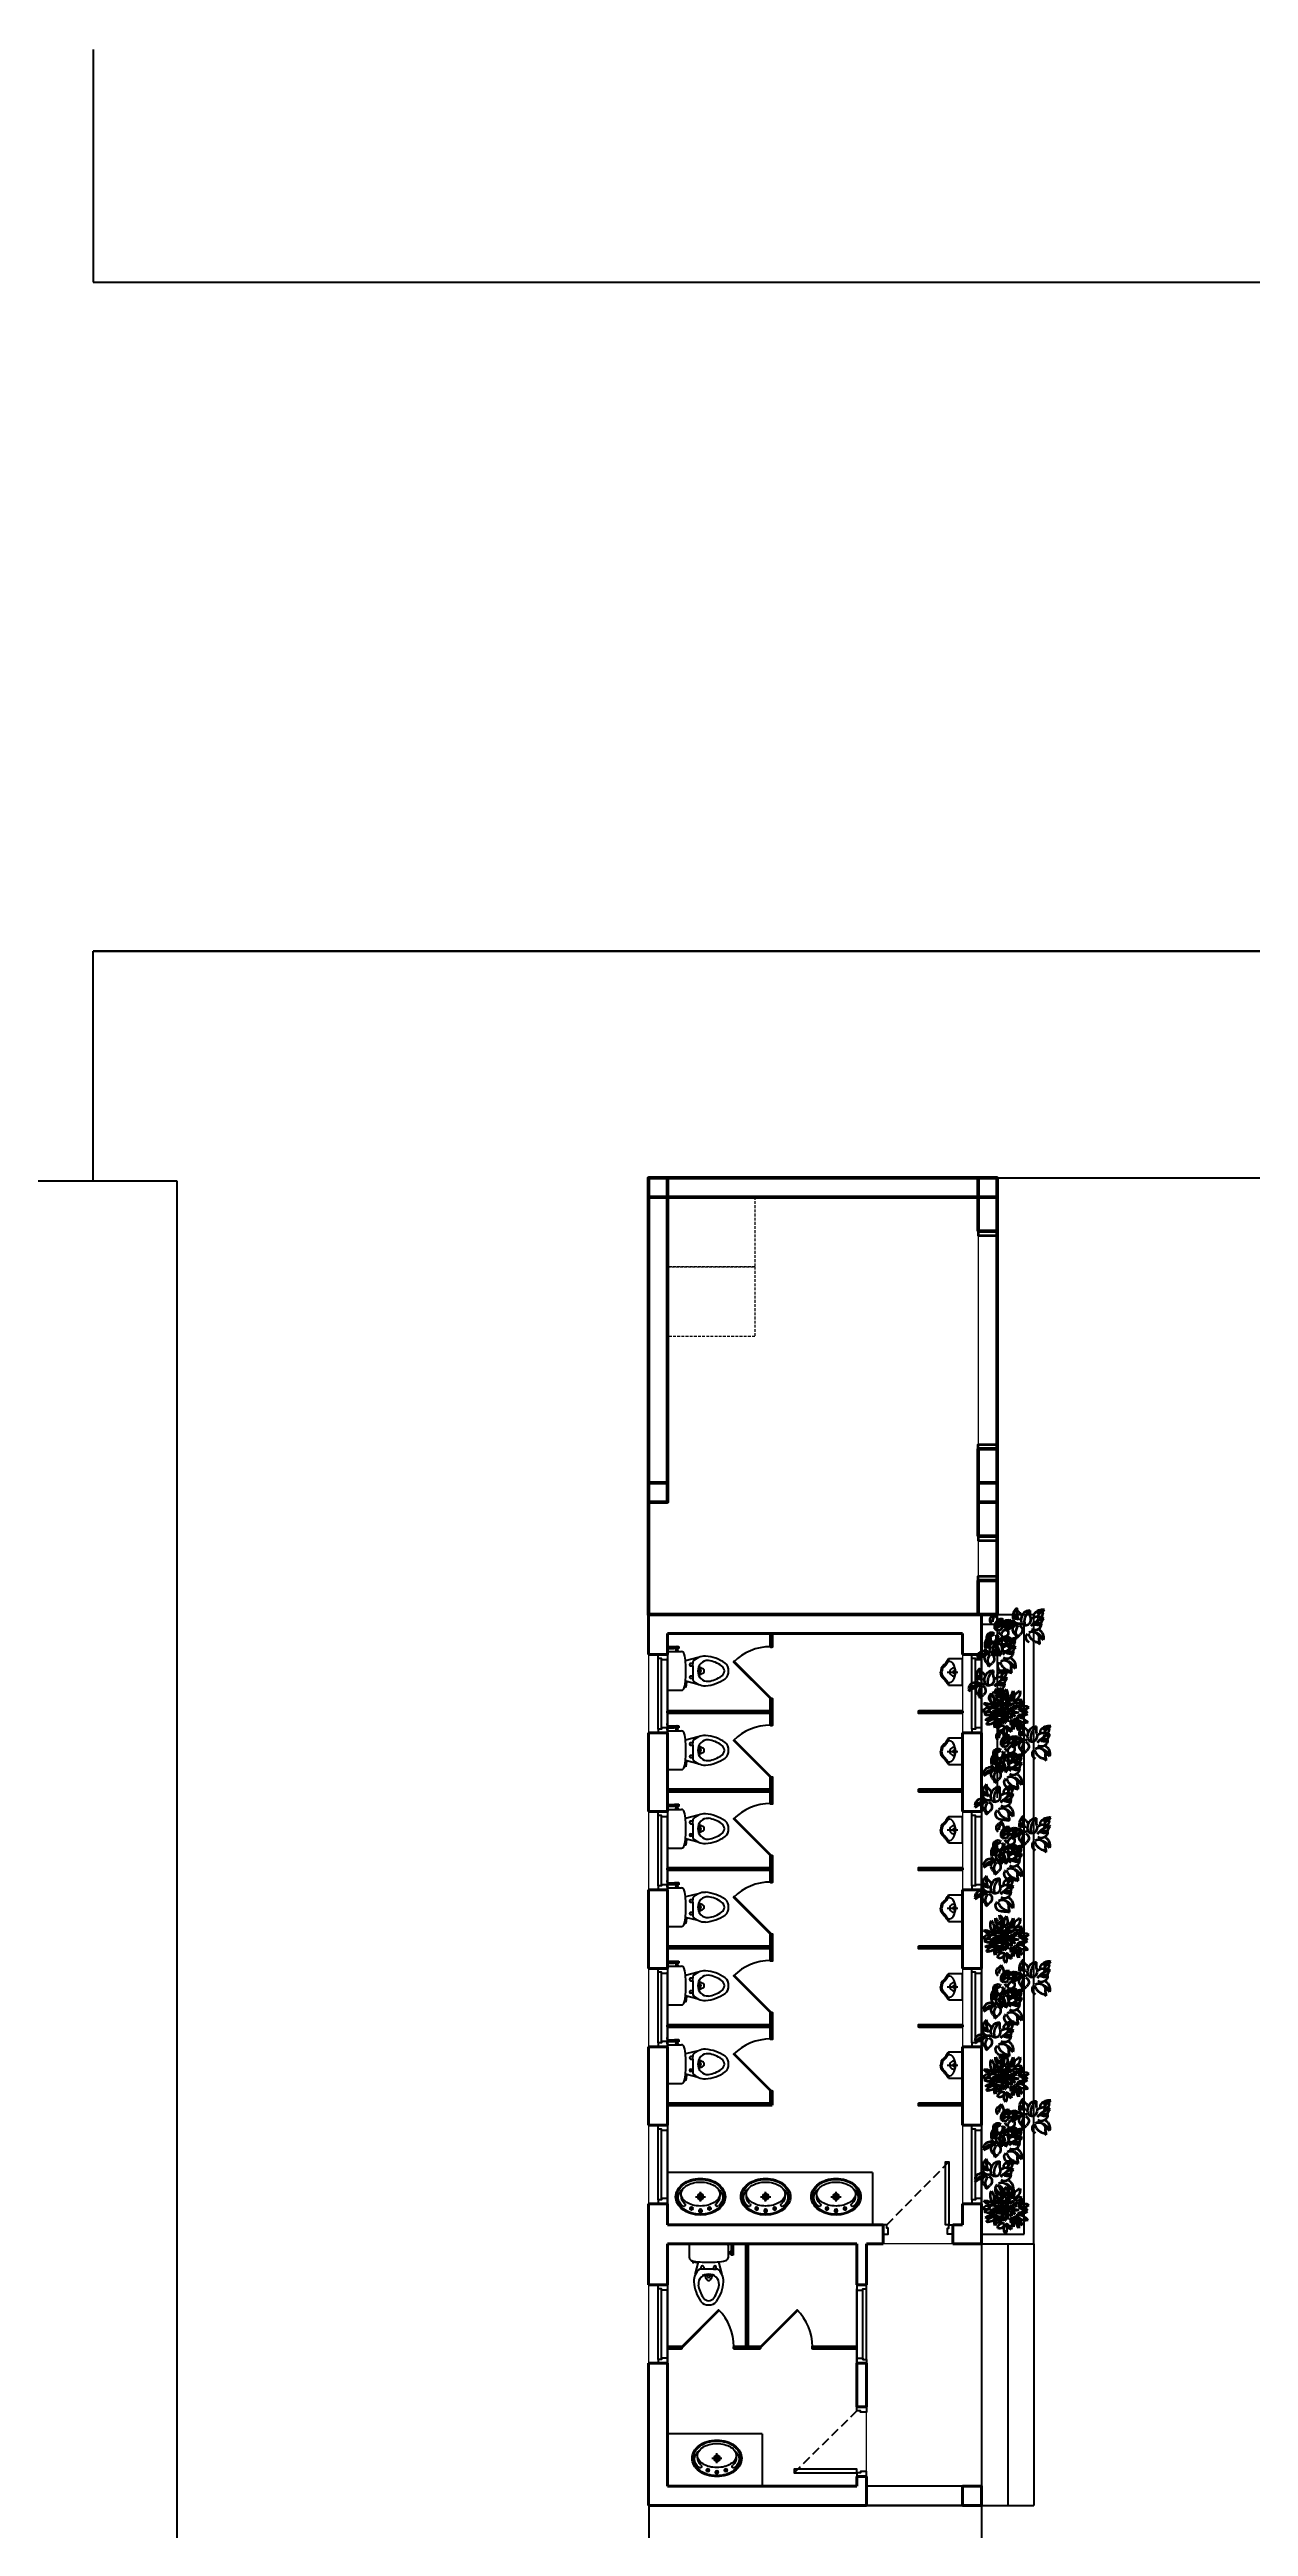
# Model space of a CAD drawing. Extents: x -399171 to -208330, y 1233220 to 1338350.
# Drawn here: x -378673 to -364926, y 1309937 to 1338350 of the extents above; entities that cross this region are included whole.
import ezdxf

# ---------------------------------------------------------------- set-up
doc = ezdxf.new("R2010")
doc.units = 0
for name, pattern in [('CENTER', [50.8, 31.75, -6.35, 6.35, -6.35]), ('CONTINOUS', [0]), ('DASHED', [19.05, 12.7, -6.35]), ('HIDDEN', [9.525, 6.35, -3.175])]:
    doc.linetypes.add(name, pattern=pattern)
for name, color, linetype, lineweight in [('22-Cat 2', 22, 'Continuous', 35), ('4- Cat 1', 4, 'Continuous', 40), ('8', 8, 'Continuous', 13), ('KT-Net cat be tong', 3, 'Continuous', 50), ('KT-Net cat qua nhom', 130, 'Continuous', 35), ('KT-Net cat tuong gach', 2, 'Continuous', 50), ('KT-Net manh 01', 8, 'Continuous', 13), ('KT-NetThay', 7, 'Continuous', 25)]:
    doc.layers.add(name, color=color, linetype=linetype, lineweight=lineweight)
for name, color, linetype in [('251-NOITHAT', 251, 'Continuous'), ('4', 4, 'Continuous'), ('9', 9, 'Continuous'), ('CUA', 8, 'Continuous'), ('NOITHAT', 13, 'Continuous'), ('Road - Đường', 4, 'Continuous')]:
    doc.layers.add(name, color=color, linetype=linetype)
doc.styles.add('T1', font='Vnsimli.shx', dxfattribs={"width": 0.8})

# ---------------------------------------------------------------- blocks, each defined once
blk = doc.blocks.new('A$C29B911C9')
at = {"layer": 'NOITHAT', "linetype": 'CENTER'}
for p, q in [((156, 345), (208, 345)), ((182, 369), (182, 319)), ((259, 370), (311, 370)), ((285, 394), (285, 344)), ((362, 345), (414, 345)), ((388, 369), (388, 319)), ((226, 210), (343, 210)), ((285, 264), (285, 152))]:
    blk.add_line(p, q, dxfattribs=at)
at = {"layer": 'NOITHAT'}
for points in [[(0, 210, 0.128734), (20, 133, 0.10631), (83, 62, 0.084902), (172, 17, 0.074193), (285, 0, 0.074193), (398, 17, 0.084902), (487, 62, 0.10631), (550, 133, 0.128734), (570, 210, 0.128734), (550, 287, 0.10631), (487, 358, 0.084902), (398, 403, 0.074193), (285, 420, 0.074193), (172, 403, 0.084902), (83, 358, 0.10631), (20, 287, 0.128734)], [(14, 210, 0.128734), (33, 137, 0.10631), (94, 69, 0.084902), (178, 26, 0.074193), (285, 11, 0.074193), (392, 26, 0.084902), (476, 69, 0.10631), (537, 137, 0.128734), (556, 210, 0.128734), (537, 283, 0.10631), (476, 351, 0.084902), (392, 394, 0.074193), (285, 410, 0.074193), (178, 394, 0.084902), (94, 351, 0.10631), (33, 283, 0.128734)], [(63, 178, 0.148706), (77, 130, 0.107099), (128, 81, 0.07588), (196, 52, 0.062731), (285, 41, 0.062731), (374, 52, 0.07588), (442, 81, 0.107099), (493, 130, 0.148706), (508, 178, 0.148706), (493, 227, 0.107099), (442, 275, 0.07588), (374, 305, 0.062731), (285, 316, 0.062731), (196, 305, 0.07588), (128, 275, 0.107099), (77, 227, 0.148706)]]:
    blk.add_lwpolyline(points, format="xyb", close=True, dxfattribs=at)
for centre, radius in [((182, 345), 17.5), ((285, 370), 17.5), ((388, 345), 17.5), ((285, 210), 35), ((285, 210), 22.5)]:
    blk.add_circle(centre, radius, dxfattribs=at)
for centre, radius, start, end in [((145, 220), 115, 124.3843, 235.9122), ((179, 204), 115, 132.2084, 183.6092), ((93, 304), 17.5, 301.6026, 135.863), ((477, 304), 17.5, 44.137, 238.3974), ((391, 204), 115, 356.3908, 47.7916), ((425, 220), 115, 304.0878, 55.6157)]:
    blk.add_arc(centre, radius, start, end, dxfattribs=at)
blk = doc.blocks.new('A$C476C0C4F')
at = {"color": 116}
for p, q in [((1034, 851), (1038, 854)), ((531, 712), (535, 716)), ((75, 265), (79, 269))]:
    blk.add_line(p, q, dxfattribs=at)
for centre, radius, start, end in [((1297, 1099), 109, 123.1109, 210.1778), ((1393, 1052), 167, 113.2428, 181.2667), ((1296, 1067), 137, 92.1359, 115.483), ((3474, -111), 2519, 148.4912, 151.9904), ((1306, 1256), 54.8, 254.2961, 292.5832), ((80, 841), 47.3, 279.1894, 343.8389), ((112, 847), 57.5, 244.9937, 309.2476), ((190, 912), 156, 228.7495, 275.4624), ((195, 788), 80.1, 39.6121, 149.5426), ((214, 720), 105, 85.4415, 128.7047), ((304, 656), 137, 77.5503, 155.3167), ((272, 717), 95.5, 22.2579, 49.9864), ((462, 845), 70.2, 111.8201, 223.2534), ((582, 740), 170, 114.307, 161.0067), ((475, 852), 84.2, 236.5557, 355.106), ((604, 879), 173, 169.953, 196.0567), ((480, 779), 138, 80.224, 108.2719), ((550, 843), 105, 135.044, 180.8195), ((600, 751), 197, 67.0767, 136.9737), ((500, 541), 347, 63.6086, 97.3267), ((463, 809), 76.3, 31.6066, 94.9592), ((512, 983), 123, 249.6656, 294.7946), ((510, 1175), 260, 268.3964, 284.1566), ((650, 647), 171, 68.8628, 146.6292), ((507, 988), 93.1, 272.7293, 315.4413), ((617, 926), 118, 217.3971, 260.5541), ((668, 603), 209, 60.3668, 128.3907), ((2292, 559), 1756, 168.0599, 170.6474), ((642, 735), 136, 70.2349, 127.9476), ((476, 833), 139, 15.5545, 52.8036), ((486, 863), 151, 358.8965, 34.0287), ((601, 850), 112, 346.1879, 47.613), ((794, 961), 109, 123.1109, 210.1778), ((610, 711), 171, 39.2598, 62.6069), ((621, 728), 119, 13.5705, 41.2989), ((890, 913), 167, 113.2428, 181.2667), ((800, 884), 70.2, 80.6174, 192.0507), ((793, 928), 137, 92.1359, 115.483), ((815, 884), 84.2, 205.353, 323.9034), ((848, 733), 170, 83.1043, 129.804), ((806, 844), 68.6, 201.42, 239.7071), ((2971, -249), 2519, 148.4912, 151.9904), ((803, 1118), 54.8, 254.2961, 292.5832), ((781, 819), 138, 49.0213, 77.0693), ((913, 983), 93.1, 241.5266, 284.2387), ((1012, 1142), 260, 237.1937, 252.9539), ((2218, -308), 1756, 136.8572, 139.4447), ((1103, 889), 197, 67.0767, 136.9737), ((1004, 679), 347, 63.6086, 97.3267), ((966, 948), 76.3, 31.6066, 94.9592), ((1176, 686), 217, 72.7447, 144.3759), ((1213, 813), 213, 161.7567, 179.9488), ((1046, 499), 317, 78.3883, 98.4424), ((1153, 785), 171, 68.8628, 146.6292), ((1120, 1064), 118, 217.3971, 260.5541), ((980, 971), 139, 15.5545, 52.8036), ((1243, 700), 145, 134.9787, 187.8484), ((1142, 941), 135, 256.3185, 306.1368), ((990, 1001), 151, 358.8965, 34.0287), ((1417, 558), 291, 124.2866, 172.5934), ((1104, 988), 112, 346.1879, 47.613), ((1215, 741), 102, 268.1982, 31.1655), ((1125, 866), 119, 13.5705, 41.2989), ((1082, 909), 160, 331.126, 354.5492), ((1304, 1022), 70.2, 80.6174, 192.0507), ((1319, 1022), 84.2, 205.353, 323.9034), ((1352, 871), 170, 83.1043, 129.804), ((1284, 957), 138, 49.0213, 77.0693), ((1444, 778), 105, 149.1937, 267.7441), ((1310, 638), 213, 26.945, 73.6447), ((1434, 793), 87.7, 24.4581, 135.8914), ((1417, 1122), 93.1, 241.5266, 284.2387), ((1516, 1280), 260, 237.1937, 252.9539), ((2721, -170), 1756, 136.8572, 139.4447), ((1353, 768), 172, 352.862, 20.9099), ((144, 304), 197, 67.0767, 136.9737), ((44, 94), 347, 63.6086, 97.3267), ((7, 363), 76.3, 31.6066, 94.9592), ((161, 479), 118, 217.3971, 260.5541), ((20, 386), 139, 15.5545, 52.8036), ((30, 416), 151, 358.8965, 34.0287), ((347, 685), 170, 170.4442, 188.6363), ((334, 581), 174, 81.4322, 153.0633), ((254, 417), 254, 87.0757, 107.1299), ((259, 594), 64.1, 89.3582, 199.2887), ((167, 552), 37.9, 328.9355, 33.585), ((181, 655), 124, 278.4956, 325.2085), ((180, 574), 46, 294.7398, 358.9937), ((231, 640), 111, 68.7322, 105.8517), ((394, 630), 180, 146.3756, 167.6317), ((145, 403), 112, 346.1879, 47.613), ((197, 619), 152, 56.5467, 79.0472), ((310, 571), 84, 135.1876, 178.4508), ((338, 514), 109, 123.1109, 210.1778), ((343, 677), 107, 147.6011, 183.7842), ((434, 466), 167, 113.2428, 181.2667), ((276, 778), 108, 265.0059, 314.8242), ((344, 437), 70.2, 80.6174, 192.0507), ((337, 482), 137, 92.1359, 115.483), ((448, 650), 169, 142.3458, 173.2214), ((359, 437), 84.2, 205.353, 323.9034), ((392, 286), 170, 83.1043, 129.804), ((2515, -696), 2519, 148.4912, 151.9904), ((435, 610), 142, 169.0246, 198.4867), ((411, 621), 116, 152.6454, 172.4533), ((515, 474), 233, 112.3812, 157.1983), ((356, 484), 98.4, 79.7539, 124.7443), ((347, 671), 54.8, 254.2961, 292.5832), ((233, 746), 128, 339.8134, 3.2366), ((325, 372), 138, 49.0213, 77.0693), ((394, 650), 72.5, 254.099, 17.0662), ((366, 661), 69, 22.2582, 73.5987), ((457, 537), 93.1, 241.5266, 284.2387), ((556, 695), 260, 237.1937, 252.9539), ((1762, -755), 1756, 136.8572, 139.4447), ((226, 218), 511, 62.4088, 66.4989), ((608, 665), 171, 156.2701, 159.8081), ((608, 665), 171, 201.2014, 234.0365), ((527, 641), 119, 100.9778, 128.7062), ((622, 621), 151, 150.2335, 213.3069), ((638, 475), 157, 120.5308, 190.4279), ((726, 311), 278, 118.301, 150.7809), ((536, 415), 61, 85.0608, 148.4133), ((532, 436), 94.9, 77.4598, 118.3177), ((708, 684), 217, 160.152, 231.7832), ((599, 735), 126, 211.6708, 260.9613), ((673, 548), 217, 72.7447, 144.3759), ((709, 675), 213, 161.7567, 179.9488), ((543, 361), 317, 78.3883, 98.4424), ((-157, -245), 1097, 48.2577, 53.4566), ((482, 600), 160, 58.5333, 81.9565), ((475, 357), 202, 63.5639, 81.8696), ((584, 726), 213, 249.164, 267.3561), ((535, 570), 94.5, 270.8513, 314.0083), ((576, 523), 89.2, 71.2809, 101.0672), ((452, 662), 135, 343.7258, 33.5441), ((890, 546), 317, 165.7955, 185.8497), ((1079, -2349), 3148, 95.6152, 99.1143), ((689, 646), 101, 188.8201, 254.9253), ((659, 835), 157, 244.4839, 314.381), ((740, 562), 145, 134.9787, 187.8484), ((773, 556), 178, 184.4197, 213.8818), ((674, 427), 127, 98.5462, 127.2105), ((639, 803), 135, 256.3185, 306.1368), ((746, 999), 278, 241.0159, 274.734), ((914, 420), 291, 124.2866, 172.5934), ((720, 378), 123, 95.149, 140.1394), ((730, 545), 67.8, 129.2299, 177.2136), ((626, 637), 72.5, 327.2015, 35.7996), ((576, 551), 127, 335.5871, 25.8616), ((617, 549), 119, 336.4585, 39.997), ((712, 603), 102, 268.1982, 31.1655), ((767, 783), 61, 209.0139, 272.3665), ((579, 771), 160, 331.126, 354.5492), ((932, 620), 157, 213.236, 283.1331), ((941, 639), 105, 149.1937, 267.7441), ((1091, 716), 278, 209.7679, 243.486), ((807, 500), 213, 26.945, 73.6447), ((931, 655), 87.7, 24.4581, 135.8914), ((680, -1646), 2195, 80.6979, 83.2854), ((997, 520), 61, 177.7659, 241.1185), ((1142, 614), 157, 120.5308, 190.4279), ((1230, 449), 278, 118.301, 150.7809), ((1039, 553), 61, 85.0608, 148.4133), ((1036, 574), 94.9, 77.4598, 118.3177), ((1112, 607), 116, 185.3673, 228.0793), ((979, 495), 202, 63.5639, 81.8696), ((1346, 614), 325, 181.0344, 196.7946), ((1038, 708), 94.5, 270.8513, 314.0083), ((1079, 661), 89.2, 71.2809, 101.0672), ((1276, 694), 178, 184.4197, 213.8818), ((1178, 565), 127, 98.5462, 127.2105), ((1223, 516), 123, 95.149, 140.1394), ((1079, 689), 127, 335.5871, 25.8616), ((1121, 687), 119, 336.4585, 39.997), ((1435, 758), 157, 213.236, 283.1331), ((1595, 854), 278, 209.7679, 243.486), ((1500, 659), 61, 177.7659, 241.1185), ((1183, -1508), 2195, 80.6979, 83.2854), ((1616, 745), 116, 185.3673, 228.0793), ((1849, 753), 325, 181.0344, 196.7946), ((182, 28), 157, 120.5308, 190.4279), ((270, -136), 278, 118.301, 150.7809), ((80, -32), 61, 85.0608, 148.4133), ((76, -11), 94.9, 77.4598, 118.3177), ((217, 101), 217, 72.7447, 144.3759), ((253, 228), 213, 161.7567, 179.9488), ((87, -86), 317, 78.3883, 98.4424), ((19, -90), 202, 63.5639, 81.8696), ((194, 200), 171, 68.8628, 146.6292), ((79, 123), 94.5, 270.8513, 314.0083), ((120, 76), 89.2, 71.2809, 101.0672), ((284, 115), 145, 134.9787, 187.8484), ((317, 109), 178, 184.4197, 213.8818), ((218, -20), 127, 98.5462, 127.2105), ((183, 356), 135, 256.3185, 306.1368), ((458, -27), 291, 124.2866, 172.5934), ((264, -69), 123, 95.149, 140.1394), ((120, 104), 127, 335.5871, 25.8616), ((161, 102), 119, 336.4585, 39.997), ((256, 156), 102, 268.1982, 31.1655), ((165, 281), 119, 13.5705, 41.2989), ((123, 324), 160, 331.126, 354.5492), ((476, 173), 157, 213.236, 283.1331), ((485, 193), 105, 149.1937, 267.7441), ((635, 269), 278, 209.7679, 243.486), ((351, 53), 213, 26.945, 73.6447), ((475, 208), 87.7, 24.4581, 135.8914), ((224, -2093), 2195, 80.6979, 83.2854), ((541, 74), 61, 177.7659, 241.1185), ((656, 160), 116, 185.3673, 228.0793)]:
    blk.add_arc(centre, radius, start, end, dxfattribs=at)
at = {"color": 116, "style": 'T1'}
for s, p in [('10 - 8 - 1998', (421, 795)), ('KTS.Vo nguyen Loc', (421, 795)), ('10 - 8 - 1998', (1253, 798)), ('KTS.Vo nguyen Loc', (1253, 798)), ('10 - 8 - 1998', (1370, 842)), ('KTS.Vo nguyen Loc', (1370, 842)), ('10 - 8 - 1998', (426, 689)), ('KTS.Vo nguyen Loc', (426, 689)), ('10 - 8 - 1998', (750, 660)), ('KTS.Vo nguyen Loc', (750, 660)), ('10 - 8 - 1998', (867, 704)), ('KTS.Vo nguyen Loc', (867, 704)), ('10 - 8 - 1998', (294, 213)), ('KTS.Vo nguyen Loc', (294, 213)), ('10 - 8 - 1998', (411, 257)), ('KTS.Vo nguyen Loc', (411, 257))]:
    blk.add_text(s, height=0.0525, rotation=90, dxfattribs=at).set_placement(p)
blk = doc.blocks.new('A$C53766280')
at = {"color": 116}
for centre, radius, start, end in [((282, 1159), 367, 219.74877, 267.87017), ((-14, 558), 367, 39.74877, 87.87017), ((143, 825), 236, 42.14373, 101.66666), ((271, 1215), 236, 222.14373, 281.66666), ((313, 873), 347, 49.85059, 114.67195), ((392, 1454), 347, 229.85059, 294.67195), ((516, 1076), 329, 201.30152, 248.66), ((90, 650), 329, 21.30152, 68.66), ((296, 757), 309, 32.81844, 88.33426), ((564, 1233), 309, 212.81844, 268.33426), ((399, 775), 111, 47.38731, 115.74759), ((425, 956), 111, 227.38731, 295.74759), ((426, 374), 529, 46.93945, 85.85826), ((826, 1289), 529, 226.93945, 265.85826), ((572, 811), 100, 190.523, 270.86046), ((475, 692), 100, 10.523, 90.86046), ((947, 1397), 463, 176.00956, 234.57675), ((183, 1079), 463, 356.00956, 49.18601), ((779, 1083), 266, 172.87776, 216.45617), ((305, 952), 266, 354.4977, 38.07611), ((859, 1285), 222, 120.40857, 200.43118), ((791, 950), 141, 158.21186, 216.96735), ((539, 1398), 222, 300.40857, 20.43118), ((548, 918), 141, 338.21186, 36.96735), ((687, 889), 154, 47.10765, 93.27006), ((783, 1156), 154, 227.10765, 273.27006), ((799, 856), 98.6, 102.16355, 198.37984), ((685, 921), 98.6, 282.16355, 18.37984), ((845, 1122), 113, 161.8817, 249.73011), ((698, 1051), 113, 341.8817, 69.73011), ((936, 1263), 181, 124.60082, 217.46579), ((689, 1302), 181, 304.60082, 37.46579), ((1093, 822), 295, 136.63556, 199.4278), ((600, 927), 295, 316.63556, 19.4278), ((913, 1045), 93.7, 131.08234, 198.42696), ((762, 1086), 93.7, 311.08234, 18.42696), ((806, 893), 176, 276.3902, 348.07215), ((1001, 682), 176, 97.38832, 169.07027), ((1191, 1231), 322, 175.28393, 229.92847), ((662, 1010), 322, 355.28393, 49.92847), ((1198, 1225), 243, 138.89686, 205.40693), ((1064, 670), 124, 53.27719, 136.25647), ((795, 1280), 243, 318.89686, 25.40693), ((1169, 930), 179, 159.26102, 223.97228), ((1279, 1083), 287, 114.43033, 189.80695), ((878, 1295), 287, 294.43033, 9.80695), ((869, 872), 179, 337.71225, 42.42351), ((1110, 1248), 242, 245.48932, 312.77516), ((1177, 849), 242, 66.14593, 133.43177), ((1004, 1034), 207, 279.33237, 342.16991), ((1235, 765), 207, 99.33237, 162.16991), ((1349, 831), 149, 86.99646, 202.20578), ((1363, 501), 292, 54.19362, 122.62197), ((1219, 923), 149, 266.99646, 22.20578), ((253, 401), 377, 66.25516, 125.03347), ((192, 1055), 377, 245.66929, 304.4476), ((262, 86), 443, 67.9577, 112.0423), ((262, 907), 443, 247.9577, 292.0423), ((385, 180), 305, 81.94051, 161.39642), ((138, 580), 305, 261.94051, 341.39642), ((408, 379), 262, 75.5726, 136.33853), ((284, 814), 262, 255.5726, 316.33853), ((565, 288), 201, 118.58777, 201.47073), ((403, 498), 210, 43.3367, 98.0592), ((526, 850), 210, 223.3367, 278.0592), ((288, 394), 201, 296.50487, 19.38784), ((334, 426), 296, 291.24988, 344.37382), ((726, 71), 296, 111.24988, 164.37382), ((682, 470), 194, 125.35468, 180.24439), ((375, 628), 194, 305.35468, 0.24439), ((769, 325), 229, 133.98943, 174.65987), ((388, 515), 229, 312.38089, 353.05133), ((715, 532), 213, 80.1717, 138.31359), ((592, 884), 213, 260.1717, 318.31359), ((784, 143), 212, 137.28165, 222.71835), ((540, 395), 114, 346.67124, 51.57876), ((728, 453), 114, 162.60507, 227.51259), ((580, 683), 190, 280.59637, 357.2862), ((473, 143), 212, 317.28165, 42.71835), ((819, 491), 190, 105.09175, 181.78158), ((993, 309), 339, 176.71459, 233.4855), ((454, 56), 339, 356.71459, 53.4855), ((813, 392), 157, 100.74042, 152.60199), ((651, 620), 157, 278.30282, 330.16438), ((1146, 407), 379, 159.04336, 194.09397), ((798, 485), 191, 18.72648, 98.58194), ((950, 735), 191, 198.72648, 278.58194), ((419, 436), 379, 341.32788, 16.37849), ((994, 606), 194, 199.09754, 246.09222), ((732, 365), 194, 19.09754, 66.09222), ((1277, 112), 450, 146.55062, 189.60629), ((457, 285), 450, 326.55062, 9.60629), ((888, 621), 91.4, 4.751, 78.47786), ((997, 718), 91.4, 184.751, 258.47786), ((1283, 332), 349, 169.97973, 239.55579), ((763, 94), 349, 349.7437, 59.31975), ((1392, 728), 538, 214.85184, 256.83294), ((985, 588), 122, 36.62615, 104.04181), ((1054, 779), 122, 216.62615, 284.04181), ((823, -94), 538, 33.73455, 75.71565), ((1048, 856), 124, 233.27719, 316.25647), ((1045, 260), 251, 37.94947, 102.05959), ((1190, 660), 251, 217.94947, 282.05959), ((1123, 381), 189, 71.39699, 126.56013), ((1071, 712), 189, 251.39699, 306.56013), ((1134, -43), 428, 57.8807, 99.81892), ((1288, 740), 428, 237.8807, 279.81892), ((1225, 402), 128, 42.17982, 106.95612), ((1283, 610), 128, 222.17982, 286.95612), ((1130, 457), 282, 18.50932, 74.2466), ((1474, 818), 282, 198.50932, 254.2466), ((1386, 989), 292, 232.09547, 300.52382)]:
    blk.add_arc(centre, radius, start, end, dxfattribs=at)
blk = doc.blocks.new('Vs04')
at = {"layer": 'NOITHAT'}
for p, q in [((36, 179), (36, 318)), ((46, 398), (193, 361)), ((108, 330), (137, 330)), ((108, 301), (108, 330)), ((137, 301), (108, 301)), ((110, 330), (110, 348)), ((110, 187), (110, 301)), ((180, 373), (189, 433)), ((192, 372), (180, 373)), ((192, 372), (181, 373)), ((185, 410), (198, 408)), ((189, 433), (201, 431)), ((201, 431), (192, 372)), ((198, 413), (201, 412)), ((200, 427), (204, 426)), ((384, 466), (240, 466)), ((399, 452), (399, 244)), ((46, 90), (193, 127)), ((108, 187), (108, 158)), ((137, 187), (108, 187)), ((108, 158), (137, 158)), ((110, 140), (110, 158)), ((384, 22), (240, 22)), ((271, 20), (271, 22)), ((305, 14), (277, 14)), ((284, -21), (283, 14)), ((303, -21), (302, 14)), ((311, 22), (311, 20)), ((399, 36), (399, 244)), ((411, 5), (413, 5)), ((268, -12), (284, -12)), ((268, -38), (268, -12)), ((320, -38), (268, -38)), ((272, -38), (272, -12)), ((303, -12), (321, -12)), ((316, -12), (316, -38)), ((321, -12), (320, -38)), ((401, -35), (320, -35)), ((401, -15), (321, -15)), ((401, -43), (401, -6)), ((413, -54), (411, -54))]:
    blk.add_line(p, q, dxfattribs=at)
for centre, radius, start, end in [((-200, 253), 102, 127.3914, 185.0553), ((2, -50), 466, 94.6374, 124.4478), ((-184, 244), 68.9, 122.4421, 237.5579), ((-28, 42), 324, 97.4042, 126.4205), ((-61, 252), 111, 355.7999, 94.6028), ((-29, 235), 179, 38.8829, 92.1511), ((45, 195), 90.5, 90.1343, 129.8111), ((131, 316), 15.8, 291.291, 68.709), ((201, 420), 16.7, 137.4685, 206.0137), ((1046, 260), 858, 167.9368, 181.0702), ((241, 430), 35.8, 91.8798, 165.4377), ((384, 452), 14.6, 0, 90), ((-200, 235), 102, 174.9447, 232.6086), ((2, 538), 466, 235.5522, 265.3626), ((-28, 446), 324, 233.5795, 262.5958), ((-61, 236), 111, 265.3972, 4.2001), ((-29, 253), 179, 267.8489, 321.1171), ((2, 246), 23.6, 129.8111, 184.9288), ((2, 242), 23.6, 175.0712, 230.1889), ((45, 293), 90.5, 230.1889, 269.8657), ((35, 244), 21, 45.8467, 314.1533), ((131, 172), 15.8, 291.291, 68.709), ((1046, 228), 858, 178.9298, 192.0632), ((241, 58), 35.8, 194.5623, 268.1202), ((277, 20), 6.07, 180, 270), ((305, 20), 6.07, 270, 0), ((384, 36), 14.6, 270, 0), ((411, -6), 10.8, 90, 180), ((293, -21), 13.5, 136.8143, 43.1857), ((293, -21), 9.45, 180, 0), ((411, -43), 10.8, 180, 270)]:
    blk.add_arc(centre, radius, start, end, dxfattribs=at)
blk = doc.blocks.new('TIEU')
at = {"layer": 'NOITHAT'}
for p, q in [((158, 0), (0, 0)), ((0, 0), (0, -300)), ((173, -150), (51, -150)), ((90, -193), (90, -112)), ((158, -31), (158, 0)), ((158, -300), (158, -269)), ((0, -300), (158, -300))]:
    blk.add_line(p, q, dxfattribs=at)
for points in [[(158, 0, -0.106369), (190, -43, 0.023067), (212, -69, -0.248329), (251, -150, -0.003489)], [(158, -31, -0.324658), (177, -51, 0.025226), (201, -81, -0.253547), (235, -149, -0.253547)], [(158, -300, 0.106369), (190, -257, -0.023067), (212, -231, 0.248329), (251, -150, 0.003489)], [(158, -269, 0.324658), (177, -249, -0.025226), (201, -219, 0.253547), (235, -151, 0.253547)]]:
    blk.add_lwpolyline(points, format="xyb", dxfattribs=at)
blk.add_circle((90, -150), 16.7, dxfattribs=at)
for centre, radius, start, end in [((221, -137), 141, 144.2975, 185.5051), ((221, -163), 141, 174.4949, 215.7025), ((98, -151), 46.9, 253.6152, 105.0394), ((145, -70), 40.8, 71.8891, 158.3183), ((145, -230), 40.8, 201.6817, 288.1109)]:
    blk.add_arc(centre, radius, start, end, dxfattribs=at)
blk = doc.blocks.new('34')
at = {"layer": '4- Cat 1', "ltscale": 1000}
for p, q in [((-945918, 8443), (-942098, 8443)), ((-942098, 8443), (-942098, 7983)), ((-945698, 8223), (-942318, 8223)), ((-942318, 7983), (-942318, 8223)), ((-945918, 6183), (-945918, 7083)), ((-945698, 7083), (-945698, 6183)), ((-942318, 6183), (-942318, 7083)), ((-942098, 7083), (-942098, 6183)), ((-945918, 4383), (-945918, 5283)), ((-945698, 5283), (-945698, 4383)), ((-942318, 4383), (-942318, 5283)), ((-942098, 5283), (-942098, 4383)), ((-945918, 2583), (-945918, 3483)), ((-945698, 3483), (-945698, 2583)), ((-942318, 2583), (-942318, 3483)), ((-942098, 3483), (-942098, 2583)), ((-943228, 1443), (-945698, 1443)), ((-943228, 1443), (-943228, 1223)), ((-942428, 1443), (-942318, 1443)), ((-942428, 1443), (-942428, 1223)), ((-942318, 1443), (-942318, 1683)), ((-942098, 1683), (-942098, 1223)), ((-945698, 1223), (-945698, 753)), ((-943528, 1223), (-945698, 1223)), ((-943528, 753), (-943528, 1223)), ((-943418, 753), (-943418, 1223)), ((-943418, 1223), (-943228, 1223)), ((-942428, 1223), (-942098, 1223)), ((-945918, -147), (-945918, -1777)), ((-945698, -147), (-945698, -1557)), ((-943528, -647), (-943528, -147)), ((-943418, -647), (-943418, -147)), ((-943528, -647), (-943418, -647)), ((-945698, -1557), (-943528, -1557)), ((-943528, -1447), (-943528, -1557)), ((-943528, -1447), (-943418, -1447)), ((-943418, -1777), (-943418, -1447)), ((-945918, -1777), (-943418, -1777))]:
    blk.add_line(p, q, dxfattribs=at)
at = {"layer": '4- Cat 1'}
for p, q in [((-945918, 8443), (-945918, 7983)), ((-945918, 7983), (-945698, 7983)), ((-945698, 8223), (-945698, 7983)), ((-942318, 7983), (-942098, 7983)), ((-945918, 7083), (-945698, 7083)), ((-942318, 7083), (-942098, 7083)), ((-945918, 6183), (-945698, 6183)), ((-942318, 6183), (-942098, 6183)), ((-945918, 5283), (-945698, 5283)), ((-942318, 5283), (-942098, 5283)), ((-945918, 4383), (-945698, 4383)), ((-942318, 4383), (-942098, 4383)), ((-945918, 3483), (-945698, 3483)), ((-942318, 3483), (-942098, 3483)), ((-945918, 2583), (-945698, 2583)), ((-942318, 2583), (-942098, 2583)), ((-945918, 1683), (-945698, 1683)), ((-945918, 753), (-945918, 1683)), ((-945698, 1683), (-945698, 1443)), ((-942318, 1683), (-942098, 1683)), ((-945918, 753), (-945698, 753)), ((-943418, 753), (-943528, 753)), ((-945918, -147), (-945698, -147)), ((-943418, -147), (-943528, -147))]:
    blk.add_line(p, q, dxfattribs=at)
at = {"layer": '4- Cat 1', "color": 7}
for points in [[(-944518, 8223), (-944518, 8073), (-944498, 8073), (-944498, 8223)], [(-944518, 7333), (-944518, 7473), (-944498, 7473), (-944498, 7333)], [(-944518, 7313), (-944518, 7173), (-944498, 7173), (-944498, 7313)], [(-944518, 6433), (-944518, 6573), (-944498, 6573), (-944498, 6433)], [(-944518, 6413), (-944518, 6273), (-944498, 6273), (-944498, 6413)], [(-944518, 5533), (-944518, 5673), (-944498, 5673), (-944498, 5533)], [(-944518, 5513), (-944518, 5373), (-944498, 5373), (-944498, 5513)], [(-944518, 4633), (-944518, 4773), (-944498, 4773), (-944498, 4633)], [(-944518, 4613), (-944518, 4473), (-944498, 4473), (-944498, 4613)], [(-944518, 3733), (-944518, 3873), (-944498, 3873), (-944498, 3733)], [(-944518, 3713), (-944518, 3573), (-944498, 3573), (-944498, 3713)], [(-944518, 2833), (-944518, 2973), (-944498, 2973), (-944498, 2833)], [(-945698, 43), (-945538, 43), (-945538, 23), (-945698, 23)], [(-944798, 43), (-944938, 43), (-944938, 23), (-944798, 23)], [(-944778, 43), (-944638, 43), (-944638, 23), (-944778, 23)], [(-943528, 43), (-944038, 43), (-944038, 23), (-943528, 23)]]:
    blk.add_lwpolyline(points, dxfattribs=at)
for points in [[(-944498, 7313), (-944498, 7333), (-945698, 7333), (-945698, 7313)], [(-942318, 7313), (-942318, 7333), (-942818, 7333), (-942818, 7313)], [(-944498, 6413), (-944498, 6433), (-945698, 6433), (-945698, 6413)], [(-942318, 6413), (-942318, 6433), (-942818, 6433), (-942818, 6413)], [(-944498, 5513), (-944498, 5533), (-945698, 5533), (-945698, 5513)], [(-942318, 5513), (-942318, 5533), (-942818, 5533), (-942818, 5513)], [(-944498, 4613), (-944498, 4633), (-945698, 4633), (-945698, 4613)], [(-942318, 4613), (-942318, 4633), (-942818, 4633), (-942818, 4613)], [(-944498, 3713), (-944498, 3733), (-945698, 3733), (-945698, 3713)], [(-942318, 3713), (-942318, 3733), (-942818, 3733), (-942818, 3713)], [(-944498, 2813), (-944498, 2833), (-945698, 2833), (-945698, 2813)], [(-942318, 2813), (-942318, 2833), (-942818, 2833), (-942818, 2813)], [(-944798, 23), (-944778, 23), (-944778, 1223), (-944798, 1223)]]:
    blk.add_lwpolyline(points, close=True, dxfattribs=at)
at = {"layer": '4- Cat 1'}
blk.add_lwpolyline([(-942318, -1557), (-942318, -1777), (-942098, -1777), (-942098, -1557)], close=True, dxfattribs=at)
at = {"layer": '8'}
for p, q in [((-945918, 7983), (-945918, 7083)), ((-942318, 7983), (-942318, 7083)), ((-945918, 6183), (-945918, 5283)), ((-942318, 6183), (-942318, 5283)), ((-945918, 4383), (-945918, 3483)), ((-942318, 4383), (-942318, 3483)), ((-945918, 2583), (-945918, 1683)), ((-942318, 2583), (-942318, 1683)), ((-942428, 1223), (-943228, 1223)), ((-945918, 753), (-945918, -147)), ((-943418, -1387), (-943418, -717))]:
    blk.add_line(p, q, dxfattribs=at)
at = {"layer": '9'}
for p, q in [((-942098, 8443), (-941498, 8443)), ((-942098, 8333), (-941608, 8333)), ((-941608, 1333), (-941608, 8333)), ((-941498, 1223), (-941498, 8443)), ((-942098, 1333), (-941608, 1333)), ((-942098, 1223), (-941498, 1223)), ((-941798, 1223), (-941798, -1777)), ((-941498, 1223), (-941498, -1777)), ((-942318, -1557), (-943418, -1557)), ((-942098, -1777), (-941498, -1777))]:
    blk.add_line(p, q, dxfattribs=at)
blk.add_lwpolyline([(-942098, 1223), (-942098, -1777), (-943418, -1777)], dxfattribs=at)
at = {"layer": 'CUA', "color": 9, "linetype": 'ByBlock'}
for p, q in [((-945698, 7983), (-945698, 7083)), ((-942098, 7983), (-942098, 7083)), ((-945698, 6183), (-945698, 5283)), ((-942098, 6183), (-942098, 5283)), ((-945698, 4383), (-945698, 3483)), ((-942098, 4383), (-942098, 3483)), ((-945698, 2583), (-945698, 1683)), ((-942098, 2583), (-942098, 1683)), ((-945698, 753), (-945698, -147)), ((-943528, 753), (-943528, -147))]:
    blk.add_line(p, q, dxfattribs=at)
at = {"layer": 'CUA'}
for p, q in [((-945808, 7128), (-945808, 7938)), ((-945768, 7128), (-945768, 7938)), ((-945698, 7128), (-945698, 7938)), ((-942208, 7128), (-942208, 7938)), ((-942168, 7128), (-942168, 7938)), ((-942098, 7128), (-942098, 7938)), ((-945808, 5328), (-945808, 6138)), ((-945768, 5328), (-945768, 6138)), ((-945698, 5328), (-945698, 6138)), ((-942208, 5328), (-942208, 6138)), ((-942168, 5328), (-942168, 6138)), ((-942098, 5328), (-942098, 6138)), ((-945808, 3528), (-945808, 4338)), ((-945768, 3528), (-945768, 4338)), ((-945698, 3528), (-945698, 4338)), ((-942208, 3528), (-942208, 4338)), ((-942168, 3528), (-942168, 4338)), ((-942098, 3528), (-942098, 4338)), ((-945808, 1728), (-945808, 2538)), ((-945768, 1728), (-945768, 2538)), ((-945698, 1728), (-945698, 2538)), ((-942208, 1728), (-942208, 2538)), ((-942168, 1728), (-942168, 2538)), ((-942098, 1728), (-942098, 2538)), ((-945808, -102), (-945808, 708)), ((-945768, -102), (-945768, 708)), ((-945698, -102), (-945698, 708)), ((-943528, -102), (-943528, 708)), ((-943458, -102), (-943458, 708)), ((-943418, -102), (-943418, 708))]:
    blk.add_line(p, q, dxfattribs=at)
at = {"layer": 'CUA', "linetype": 'DASHED', "ltscale": 8}
for p, q in [((-942473, 2163), (-943183, 1443)), ((-944248, -1402), (-943528, -692))]:
    blk.add_line(p, q, dxfattribs=at)
at = {"layer": 'CUA', "color": 9, "linetype": 'ByBlock'}
for points in [[(-945698, 7983), (-945698, 7923), (-945768, 7923), (-945768, 7938), (-945808, 7938), (-945808, 7983), (-945698, 7983)], [(-942098, 7983), (-942098, 7923), (-942168, 7923), (-942168, 7938), (-942208, 7938), (-942208, 7983), (-942098, 7983)], [(-945698, 7083), (-945698, 7143), (-945768, 7143), (-945768, 7128), (-945808, 7128), (-945808, 7083), (-945698, 7083)], [(-942098, 7083), (-942098, 7143), (-942168, 7143), (-942168, 7128), (-942208, 7128), (-942208, 7083), (-942098, 7083)], [(-945698, 6183), (-945698, 6123), (-945768, 6123), (-945768, 6138), (-945808, 6138), (-945808, 6183), (-945698, 6183)], [(-942098, 6183), (-942098, 6123), (-942168, 6123), (-942168, 6138), (-942208, 6138), (-942208, 6183), (-942098, 6183)], [(-945698, 5283), (-945698, 5343), (-945768, 5343), (-945768, 5328), (-945808, 5328), (-945808, 5283), (-945698, 5283)], [(-942098, 5283), (-942098, 5343), (-942168, 5343), (-942168, 5328), (-942208, 5328), (-942208, 5283), (-942098, 5283)], [(-945698, 4383), (-945698, 4323), (-945768, 4323), (-945768, 4338), (-945808, 4338), (-945808, 4383), (-945698, 4383)], [(-942098, 4383), (-942098, 4323), (-942168, 4323), (-942168, 4338), (-942208, 4338), (-942208, 4383), (-942098, 4383)], [(-945698, 3483), (-945698, 3543), (-945768, 3543), (-945768, 3528), (-945808, 3528), (-945808, 3483), (-945698, 3483)], [(-942098, 3483), (-942098, 3543), (-942168, 3543), (-942168, 3528), (-942208, 3528), (-942208, 3483), (-942098, 3483)], [(-945698, 2583), (-945698, 2523), (-945768, 2523), (-945768, 2538), (-945808, 2538), (-945808, 2583), (-945698, 2583)], [(-942098, 2583), (-942098, 2523), (-942168, 2523), (-942168, 2538), (-942208, 2538), (-942208, 2583), (-942098, 2583)], [(-945698, 1683), (-945698, 1743), (-945768, 1743), (-945768, 1728), (-945808, 1728), (-945808, 1683), (-945698, 1683)], [(-942098, 1683), (-942098, 1743), (-942168, 1743), (-942168, 1728), (-942208, 1728), (-942208, 1683), (-942098, 1683)], [(-943228, 1333), (-943168, 1333), (-943168, 1403), (-943183, 1403), (-943183, 1443), (-943228, 1443), (-943228, 1333)], [(-942428, 1333), (-942488, 1333), (-942488, 1403), (-942473, 1403), (-942473, 1443), (-942428, 1443), (-942428, 1333)], [(-945698, 753), (-945698, 693), (-945768, 693), (-945768, 708), (-945808, 708), (-945808, 753), (-945698, 753)], [(-943528, 753), (-943528, 693), (-943458, 693), (-943458, 708), (-943418, 708), (-943418, 753), (-943528, 753)], [(-945698, -147), (-945698, -87), (-945768, -87), (-945768, -102), (-945808, -102), (-945808, -147), (-945698, -147)], [(-943528, -147), (-943528, -87), (-943458, -87), (-943458, -102), (-943418, -102), (-943418, -147), (-943528, -147)], [(-943418, -647), (-943418, -707), (-943488, -707), (-943488, -692), (-943528, -692), (-943528, -647), (-943418, -647)], [(-943418, -1447), (-943418, -1387), (-943488, -1387), (-943488, -1402), (-943528, -1402), (-943528, -1447), (-943418, -1447)]]:
    blk.add_lwpolyline(points, dxfattribs=at)
at = {"layer": 'CUA'}
for points in [[(-944509, 7482), (-944934, 7906), (-944943, 7897), (-944518, 7473)], [(-944509, 6582), (-944934, 7006), (-944943, 6997), (-944518, 6573)], [(-944509, 5682), (-944934, 6106), (-944943, 6097), (-944518, 5673)], [(-944509, 4782), (-944934, 5206), (-944943, 5197), (-944518, 4773)], [(-944509, 3882), (-944934, 4306), (-944943, 4297), (-944518, 3873)], [(-944509, 2982), (-944934, 3406), (-944943, 3397), (-944518, 2973)], [(-942473, 1443), (-942513, 1443), (-942513, 2163), (-942473, 2163)], [(-945529, 34), (-945105, 458), (-945114, 467), (-945538, 43)], [(-944629, 34), (-944205, 458), (-944214, 467), (-944638, 43)], [(-943528, -1402), (-943528, -1362), (-944248, -1362), (-944248, -1402)]]:
    blk.add_lwpolyline(points, close=True, dxfattribs=at)
for centre, start, end in [((-944518, 7473), 90, 135), ((-944518, 6573), 90, 135), ((-944518, 5673), 90, 135), ((-944518, 4773), 90, 135), ((-944518, 3873), 90, 135), ((-944518, 2973), 90, 135), ((-945538, 43), 0, 45), ((-944638, 43), 0, 45)]:
    blk.add_arc(centre, 600, start, end, dxfattribs=at)
at = {"layer": 'NOITHAT', "ltscale": 1000}
for p, q in [((-943348, 2043), (-945698, 2043)), ((-943348, 2043), (-943348, 1443)), ((-944613, -957), (-945698, -957)), ((-944613, -957), (-944613, -1557))]:
    blk.add_line(p, q, dxfattribs=at)
at = {"rotation": 90}
for name, p, xscale, yscale, zscale in [('A$C476C0C4F', (-941376, 8519), -0.7199999997392297, 0.7199999999720604, 0.72), ('A$C53766280', (-941558, 7600), -0.3599999998696148, 0.3599999999860302, 0.36), ('A$C476C0C4F', (-941303, 7185), -0.7199999997392297, 0.7199999999720604, 0.72), ('A$C476C0C4F', (-941303, 6134), -0.7199999997392297, 0.7199999999720604, 0.72), ('A$C53766280', (-941558, 4994), -0.3599999998696148, 0.3599999999860302, 0.36), ('A$C476C0C4F', (-941303, 4483), -0.7199999997392297, 0.7199999999720604, 0.72), ('A$C53766280', (-941558, 3399), -0.3599999998696148, 0.3599999999860302, 0.36), ('A$C476C0C4F', (-941303, 2890), -0.7199999997392297, 0.7199999999720604, 0.72), ('A$C53766280', (-941558, 1892), -0.3599999998696148, 0.3599999999860302, 0.36)]:
    blk.add_blockref(name, p, dxfattribs=dict(at, xscale=xscale, yscale=yscale, zscale=zscale))
at = {"layer": '251-NOITHAT'}
for p, rotation in [((-945300, 8039), 180), ((-945300, 7129), 180), ((-945300, 6229), 180), ((-945300, 5329), 180), ((-945300, 4429), 180), ((-945300, 3529), 180), ((-944983, 824), 90)]:
    blk.add_blockref('Vs04', p, dxfattribs=dict(at, rotation=rotation))
at = {"layer": 'NOITHAT', "rotation": 180}
for p in [(-942318, 7632), (-942318, 6722), (-942318, 5822), (-942318, 4922), (-942318, 4022), (-942318, 3122)]:
    blk.add_blockref('TIEU', p, dxfattribs=at)
at = {"layer": 'NOITHAT', "xscale": -1, "rotation": 180}
for p in [(-945606, 1973), (-944859, 1973), (-944052, 1973), (-945418, -1027)]:
    blk.add_blockref('A$C29B911C9', p, dxfattribs=at)

msp = doc.modelspace()

# ---------------------------------------------------------------- linework, layer by layer
at = {"layer": '4'}
for p, q in [((-378173, 1338350), (-378173, 1335683)), ((-378173, 1335683), (-216005, 1335683)), ((-378173, 1328008), (-216005, 1328008)), ((-216005, 1328008), (-378173, 1328008)), ((-378173, 1325369), (-378173, 1328008))]:
    msp.add_line(p, q, dxfattribs=at)
msp.add_lwpolyline([(-377211, 1325369), (-399171, 1325369), (-399171, 1233220), (-377211, 1233220)], close=True, dxfattribs=at)
at = {"layer": '8', "linetype": 'HIDDEN', "ltscale": 5}
for points in [[(-371586, 1324387), (-371586, 1325187), (-370586, 1325187), (-370586, 1324387)], [(-371586, 1323587), (-371586, 1324387), (-370586, 1324387), (-370586, 1323587)]]:
    msp.add_lwpolyline(points, close=True, dxfattribs=at)
at = {"layer": 'KT-Net cat be tong'}
for points in [[(-371806, 1325187), (-371586, 1325187), (-371586, 1325407), (-371806, 1325407)], [(-368026, 1325187), (-367806, 1325187), (-367806, 1325407), (-368026, 1325407)], [(-371806, 1321687), (-371586, 1321687), (-371586, 1321907), (-371806, 1321907)], [(-368026, 1321687), (-367806, 1321687), (-367806, 1321907), (-368026, 1321907)]]:
    msp.add_lwpolyline(points, close=True, dxfattribs=at)
at = {"layer": 'KT-Net cat qua nhom'}
for points in [[(-367906, 1324747), (-367856, 1324747), (-367856, 1324747), (-367806, 1324747), (-367806, 1324797), (-368026, 1324797), (-368026, 1324747), (-367906, 1324747)], [(-367906, 1322347), (-367856, 1322347), (-367856, 1322347), (-367806, 1322347), (-367806, 1322297), (-368026, 1322297), (-368026, 1322347), (-367906, 1322347)], [(-367906, 1321247), (-367856, 1321247), (-367856, 1321247), (-367806, 1321247), (-367806, 1321297), (-368026, 1321297), (-368026, 1321247), (-367906, 1321247)], [(-367906, 1320838), (-367856, 1320838), (-367856, 1320838), (-367806, 1320838), (-367806, 1320788), (-368026, 1320788), (-368026, 1320838), (-367906, 1320838)]]:
    msp.add_lwpolyline(points, close=True, dxfattribs=at)
at = {"layer": 'KT-Net cat tuong gach', "linetype": 'CONTINOUS', "ltscale": 300}
for p, q in [((-371586, 1325187), (-371586, 1321907)), ((-368026, 1325187), (-371586, 1325187)), ((-368026, 1325187), (-368026, 1324797)), ((-367806, 1325407), (-367806, 1324797)), ((-367806, 1324797), (-368026, 1324797)), ((-368026, 1322297), (-368026, 1321907)), ((-367806, 1322297), (-368026, 1322297)), ((-367806, 1321297), (-368026, 1321297)), ((-367806, 1320788), (-368026, 1320788))]:
    msp.add_line(p, q, dxfattribs=at)
at = {"layer": 'KT-Net cat tuong gach'}
for p, q in [((-368026, 1321687), (-368026, 1321297)), ((-368026, 1320788), (-368026, 1320398)), ((-371586, 1320398), (-368026, 1320398))]:
    msp.add_line(p, q, dxfattribs=at)
at = {"layer": 'KT-Net cat tuong gach', "linetype": 'CONTINOUS', "ltscale": 300}
msp.add_lwpolyline([(-367806, 1320398), (-367806, 1325407), (-371806, 1325407), (-371806, 1320398)], close=True, dxfattribs=at)
at = {"layer": 'KT-Net manh 01'}
msp.add_line((-368026, 1325077), (-368026, 1320398), dxfattribs=at)
at = {"layer": 'KT-NetThay'}
msp.add_line((-367806, 1325297), (-367806, 1318297), dxfattribs=at)
at = {"layer": 'Road - Đường', "color": 6}
msp.add_line((-367806, 1325407), (-364306, 1325407), dxfattribs=at)
msp.add_lwpolyline([(-371798, 1310178), (-367986, 1310178), (-367986, 1301168), (-371798, 1301168)], close=True, dxfattribs=at)

# ---------------------------------------------------------------- block references
at = {"layer": '22-Cat 2'}
msp.add_blockref('34', (574112, 1311956), dxfattribs=at)

doc.saveas('drawing.dxf')
